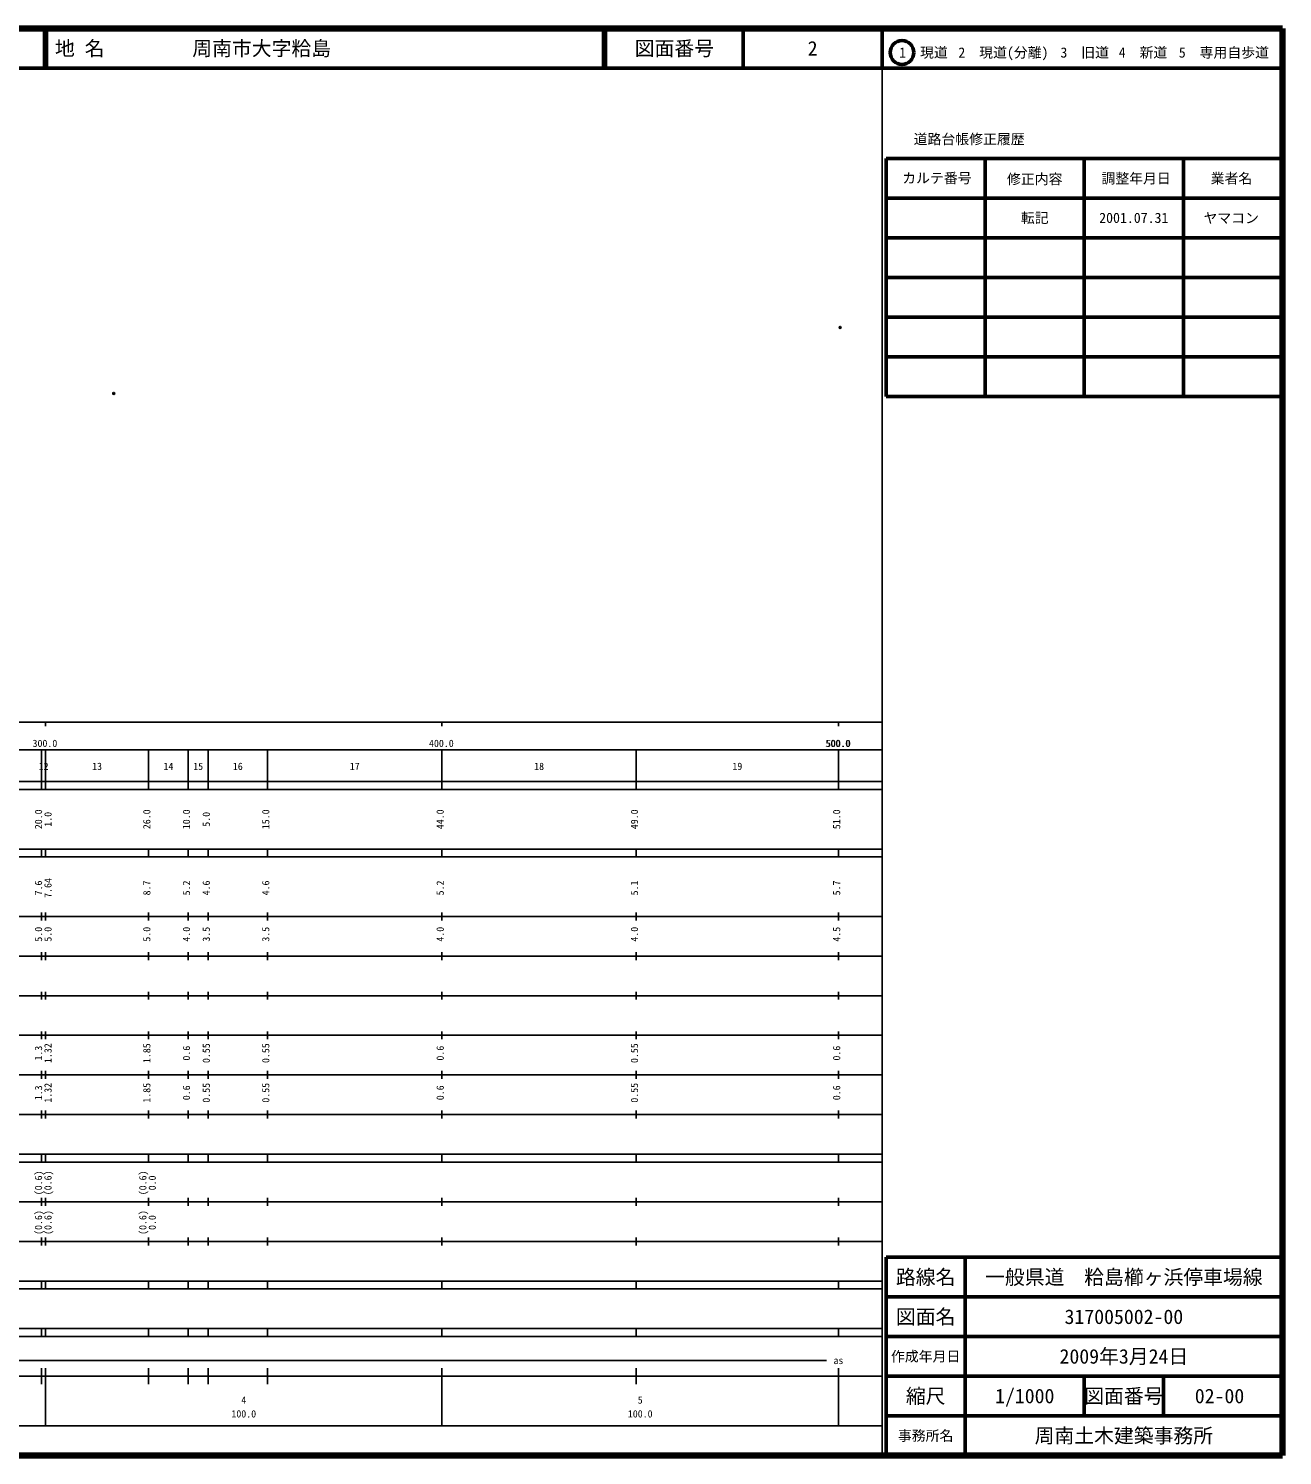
# Model space of a CAD drawing. Units: millimetres on the paper. Extents: x 40 to 680, y 20 to 380.
# Drawn here: x 363.7 to 680, y 20 to 380 of the extents above; entities that cross this region are included whole.
import ezdxf
from ezdxf.enums import TextEntityAlignment as Align

# ---------------------------------------------------------------- set-up
doc = ezdxf.new("R2010")
doc.units = ezdxf.units.MM
doc.header["$PDMODE"] = 32
doc.header["$PDSIZE"] = 0.5
doc.layers.add('M-OTRS', color=6, linetype='Continuous')
doc.layers.add('M-TTL-TXT', color=7, linetype='Continuous')
for name, color, linetype, lineweight in [('M-TTL', 2, 'Continuous', 140), ('M-TTL-BAND', 7, 'Continuous', 25), ('M-TTL-FRAM', 2, 'Continuous', 50), ('M-TTL-LINE', 7, 'Continuous', 50)]:
    doc.layers.add(name, color=color, linetype=linetype, lineweight=lineweight)
doc.styles.add('ＭＳ ゴシック', font='')
doc.styles.get('ＭＳ ゴシック').set_extended_font_data('MS Gothic')

msp = doc.modelspace()

# ---------------------------------------------------------------- linework, layer by layer
at = {"layer": 'M-OTRS'}
for p in [(568.425, 304.594), (385.19, 287.936)]:
    msp.add_point(p, dxfattribs=at)
at = {"layer": 'M-TTL'}
for p, q in [((680, 380), (40, 380)), ((680, 20), (680, 380)), ((40, 20), (680, 20))]:
    msp.add_line(p, q, dxfattribs=at)
at = {"layer": 'M-TTL-BAND'}
for p, q in [((579, 20), (579, 370)), ((40, 205), (579, 205)), ((368, 205), (368, 204)), ((468, 205), (468, 204)), ((568, 205), (568, 204)), ((68, 198), (579, 198)), ((367, 188), (367, 198)), ((368, 188), (368, 198)), ((394, 188), (394, 198)), ((404, 188), (404, 198)), ((409, 188), (409, 198)), ((424, 188), (424, 198)), ((468, 188), (468, 198)), ((517, 188), (517, 198)), ((568, 188), (568, 198)), ((40, 190), (579, 190)), ((40, 188), (579, 188)), ((40, 173), (579, 173)), ((367, 171), (367, 173)), ((368, 171), (368, 173)), ((394, 171), (394, 173)), ((404, 171), (404, 173)), ((409, 171), (409, 173)), ((424, 171), (424, 173)), ((468, 171), (468, 173)), ((517, 171), (517, 173)), ((568, 171), (568, 173)), ((40, 171), (579, 171)), ((40, 156), (579, 156)), ((367, 155), (367, 157)), ((368, 155), (368, 157)), ((394, 155), (394, 157)), ((404, 155), (404, 157)), ((409, 155), (409, 157)), ((424, 155), (424, 157)), ((468, 155), (468, 157)), ((517, 155), (517, 157)), ((568, 155), (568, 157)), ((46, 146), (579, 146)), ((367, 145), (367, 147)), ((368, 145), (368, 147)), ((394, 145), (394, 147)), ((404, 145), (404, 147)), ((409, 145), (409, 147)), ((424, 145), (424, 147)), ((468, 145), (468, 147)), ((517, 145), (517, 147)), ((568, 145), (568, 147)), ((367, 135), (367, 137)), ((368, 135), (368, 137)), ((394, 135), (394, 137)), ((404, 135), (404, 137)), ((409, 135), (409, 137)), ((424, 135), (424, 137)), ((468, 135), (468, 137)), ((517, 135), (517, 137)), ((568, 135), (568, 137)), ((52, 136), (579, 136)), ((46, 126), (579, 126)), ((367, 125), (367, 127)), ((368, 125), (368, 127)), ((394, 125), (394, 127)), ((404, 125), (404, 127)), ((409, 125), (409, 127)), ((424, 125), (424, 127)), ((468, 125), (468, 127)), ((517, 125), (517, 127)), ((568, 125), (568, 127)), ((52, 116), (579, 116)), ((367, 115), (367, 117)), ((368, 115), (368, 117)), ((394, 115), (394, 117)), ((404, 115), (404, 117)), ((409, 115), (409, 117)), ((424, 115), (424, 117)), ((468, 115), (468, 117)), ((517, 115), (517, 117)), ((568, 115), (568, 117)), ((46, 106), (579, 106)), ((367, 105), (367, 107)), ((368, 105), (368, 107)), ((394, 105), (394, 107)), ((404, 105), (404, 107)), ((409, 105), (409, 107)), ((424, 105), (424, 107)), ((468, 105), (468, 107)), ((517, 105), (517, 107)), ((568, 105), (568, 107)), ((40, 96), (579, 96)), ((40, 94), (579, 94)), ((367, 94), (367, 96)), ((368, 94), (368, 96)), ((394, 94), (394, 96)), ((404, 94), (404, 96)), ((409, 94), (409, 96)), ((424, 94), (424, 96)), ((468, 94), (468, 96)), ((517, 94), (517, 96)), ((568, 94), (568, 96)), ((49, 84), (579, 84)), ((367, 83), (367, 85)), ((368, 83), (368, 85)), ((394, 83), (394, 85)), ((404, 83), (404, 85)), ((409, 83), (409, 85)), ((424, 83), (424, 85)), ((468, 83), (468, 85)), ((517, 83), (517, 85)), ((568, 83), (568, 85)), ((40, 74), (579, 74)), ((367, 73), (367, 75)), ((368, 73), (368, 75)), ((394, 73), (394, 75)), ((404, 73), (404, 75)), ((409, 73), (409, 75)), ((424, 73), (424, 75)), ((468, 73), (468, 75)), ((517, 73), (517, 75)), ((568, 73), (568, 75)), ((40, 64), (579, 64)), ((40, 62), (579, 62)), ((367, 62), (367, 64)), ((368, 62), (368, 64)), ((394, 62), (394, 64)), ((404, 62), (404, 64)), ((409, 62), (409, 64)), ((424, 62), (424, 64)), ((468, 62), (468, 64)), ((517, 62), (517, 64)), ((568, 62), (568, 64)), ((40, 52), (579, 52)), ((367, 50), (367, 52)), ((368, 50), (368, 52)), ((394, 50), (394, 52)), ((404, 50), (404, 52)), ((409, 50), (409, 52)), ((424, 50), (424, 52)), ((468, 50), (468, 52)), ((517, 50), (517, 52)), ((568, 50), (568, 52)), ((40, 50), (579, 50)), ((71, 44), (565, 44)), ((40, 40), (579, 40)), ((367, 38), (367, 42)), ((368, 27.5), (368, 42)), ((394, 38), (394, 42)), ((404, 38), (404, 42)), ((409, 38), (409, 42)), ((424, 38), (424, 42)), ((468, 27.5), (468, 42)), ((517, 38), (517, 42)), ((568, 27.5), (568, 42)), ((68, 27.5), (579, 27.5))]:
    msp.add_line(p, q, dxfattribs=at)
at = {"layer": 'M-TTL-FRAM'}
for p, q in [((580, 347.197), (580, 287.197)), ((580, 347.197), (680, 347.197)), ((580, 287.197), (680, 287.197)), ((680, 70), (580, 70)), ((580, 70), (580, 20))]:
    msp.add_line(p, q, dxfattribs=at)
at = {"layer": 'M-TTL-LINE'}
for p, q in [((367.75, 380), (367.75, 370)), ((368.25, 380), (368.25, 370)), ((508.747, 380), (508.747, 370)), ((509.247, 380), (509.247, 370)), ((543.997, 380), (543.997, 370)), ((579, 380), (579, 370)), ((40, 370), (680, 370)), ((605, 347.197), (605, 287.197)), ((630, 347.197), (630, 287.197)), ((655, 347.197), (655, 287.197)), ((580, 337.197), (680, 337.197)), ((580, 327.197), (680, 327.197)), ((580, 317.197), (680, 317.197)), ((580, 307.197), (680, 307.197)), ((580, 297.197), (680, 297.197)), ((600, 70), (600, 20)), ((680, 60), (580, 60)), ((680, 50), (580, 50)), ((680, 40), (580, 40)), ((630, 40), (630, 30)), ((650, 40), (650, 30)), ((680, 30), (580, 30))]:
    msp.add_line(p, q, dxfattribs=at)
msp.add_circle((584.031, 373.958), 3, dxfattribs=at)

# ---------------------------------------------------------------- texts
at = {"layer": 'M-TTL-BAND', "style": 'ＭＳ ゴシック'}
for s, p in [('300.0', (367.844, 198.195)), ('400.0', (467.844, 198.195)), ('500.0', (567.844, 198.195)), ('500.0', (568, 198.195)), ('12', (367.5, 192.405)), ('13', (381, 192.405)), ('14', (399, 192.405)), ('15', (406.5, 192.405)), ('16', (416.5, 192.405)), ('17', (446, 192.405)), ('18', (492.5, 192.405)), ('19', (542.5, 192.405)), ('as', (568, 42.5)), ('4', (418, 32.523)), ('5', (518, 32.523)), ('100.0', (418, 29.033)), ('100.0', (518, 29.033))]:
    msp.add_text(s, height=1.833, dxfattribs=at).set_placement(p, align=Align.BOTTOM_CENTER)
for s, p in [('20.0', (367.681, 180.5)), ('1.0', (370.067, 180.5)), ('26.0', (395, 180.5)), ('10.0', (405, 180.5)), ('5.0', (410, 180.5)), ('15.0', (425, 180.5)), ('44.0', (469, 180.5)), ('49.0', (518, 180.5)), ('51.0', (569, 180.5)), ('7.6', (367.681, 163.174)), ('7.64', (370.067, 163.174)), ('8.7', (395, 163.174)), ('5.2', (405, 163.174)), ('4.6', (410, 163.174)), ('4.6', (425, 163.174)), ('5.2', (469, 163.174)), ('5.1', (518, 163.174)), ('5.7', (569, 163.174)), ('5.0', (367.681, 151.5)), ('5.0', (370.067, 151.5)), ('5.0', (395, 151.5)), ('4.0', (405, 151.5)), ('3.5', (410, 151.5)), ('3.5', (425, 151.5)), ('4.0', (469, 151.5)), ('4.0', (518, 151.5)), ('4.5', (569, 151.5)), ('1.3', (367.681, 121.5)), ('1.32', (370.067, 121.5)), ('1.85', (395, 121.5)), ('0.6', (405, 121.5)), ('0.55', (410, 121.5)), ('0.55', (425, 121.5)), ('0.6', (469, 121.5)), ('0.55', (518, 121.5)), ('0.6', (569, 121.5)), ('1.3', (367.681, 111.5)), ('1.32', (370.067, 111.5)), ('1.85', (395, 111.5)), ('0.6', (405, 111.5)), ('0.55', (410, 111.5)), ('0.55', (425, 111.5)), ('0.6', (469, 111.5)), ('0.55', (518, 111.5)), ('0.6', (569, 111.5)), ('(0.6)', (367.681, 88.764)), ('(0.6)', (370.067, 88.764)), ('(0.6)', (394, 88.764)), ('0.0', (396.37, 88.764)), ('(0.6)', (367.681, 78.764)), ('(0.6)', (370.067, 78.764)), ('(0.6)', (394, 78.764)), ('0.0', (396.37, 78.764))]:
    msp.add_text(s, height=1.833, rotation=90, dxfattribs=at).set_placement(p, align=Align.BOTTOM_CENTER)
at = {"layer": 'M-TTL-TXT', "style": 'ＭＳ ゴシック'}
for s, p in [('地 名', (370.38, 375)), ('周南市大字粭島', (405.024, 375))]:
    msp.add_text(s, height=3.666, dxfattribs=at).set_placement(p, align=Align.MIDDLE_LEFT)
for s, height, p in [('図面番号', 3.666, (526.622, 375)), ('2', 3.666, (561.497, 375)), ('1\u3000現道', 2.566, (589.448, 373.958)), ('2\u3000現道(分離)', 2.566, (609.619, 373.958)), ('3\u3000旧道', 2.566, (630.121, 373.958)), ('4\u3000新道', 2.566, (644.824, 373.958)), ('5\u3000専用自歩道', 2.566, (665.228, 373.958)), ('道路台帳修正履歴', 2.566, (600.968, 352.113)), ('カルテ番号', 2.566, (592.839, 342.277)), ('修正内容', 2.566, (617.509, 342.023)), ('調整年月日', 2.566, (643.089, 342.197)), ('業者名', 2.566, (667.134, 342.197)), ('転記', 2.566, (617.5, 332.245)), ('2001.07.31', 2.566, (642.5, 332.245)), ('ヤマコン', 2.566, (667.077, 332.189)), ('路線名', 3.666, (590, 65)), ('路線名', 3.666, (590, 65)), ('一般県道\u3000粭島櫛ヶ浜停車場線', 3.666, (640, 65)), ('図面名', 3.666, (590, 55)), ('図面名', 3.666, (590, 55)), ('317005002-00', 3.666, (640, 55)), ('2009年3月24日', 3.666, (640, 45)), ('作成年月日', 2.566, (590, 45)), ('作成年月日', 2.566, (590, 45)), ('縮尺', 3.666, (590, 35)), ('縮尺', 3.666, (590, 35)), ('1/1000', 3.666, (615, 35)), ('図面番号', 3.666, (640, 35)), ('図面番号', 3.666, (640, 35)), ('02-00', 3.666, (664.125, 35)), ('事務所名', 2.566, (590, 25)), ('事務所名', 2.566, (590, 25)), ('周南土木建築事務所', 3.666, (640, 25))]:
    msp.add_text(s, height=height, dxfattribs=at).set_placement(p, align=Align.MIDDLE_CENTER)

doc.saveas('drawing.dxf')
